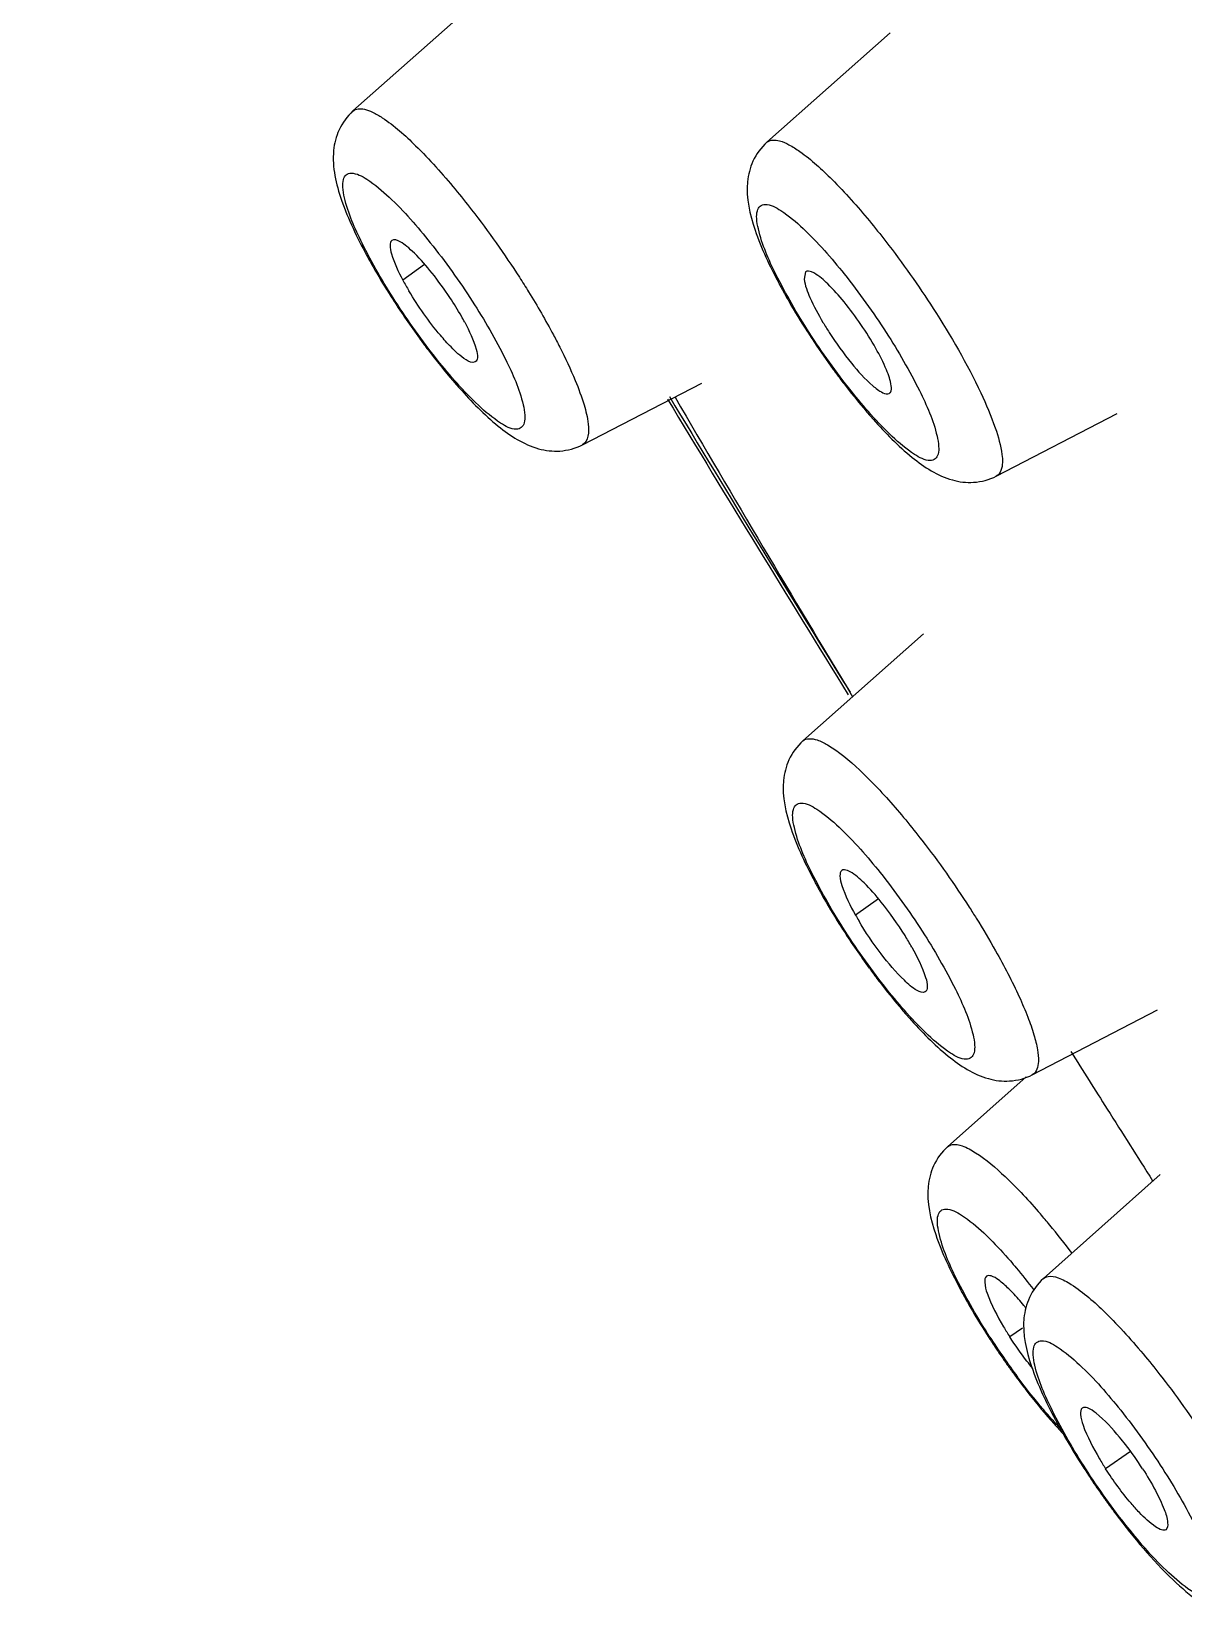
# Model space of a CAD drawing. Extents: x 11391 to 14551, y -233 to 2082.
# Drawn here: x 13439.32 to 13446.34, y 903.89 to 913.55 of the extents above; entities that cross this region are included whole.
import ezdxf

# ---------------------------------------------------------------- set-up
doc = ezdxf.new("R2010")
doc.units = 0
doc.header["$LTSCALE"] = 10
doc.header["$MEASUREMENT"] = 0
doc.layers.get('0').update_dxf_attribs({"linetype": 'CONTINUOUS'})

msp = doc.modelspace()

# ---------------------------------------------------------------- linework, layer by layer
at = {"color": 7, "linetype": 'Continuous'}
for p, q in [((13441.2762, 913.0622), (13442.0428, 913.7443)), ((13443.7993, 912.8714), (13444.5504, 913.5397)), ((13444.0357, 912.0817), (13444.0265, 912.0363)), ((13442.6749, 911.0273), (13443.4021, 911.4034)), ((13445.198, 910.8366), (13445.9353, 911.2179)), ((13444.0188, 909.2216), (13444.7534, 909.8753)), ((13445.4174, 907.1868), (13446.1809, 907.5816)), ((13444.9007, 906.7473), (13445.3793, 907.1731)), ((13445.4847, 905.9438), (13446.1974, 906.5779))]:
    msp.add_line(p, q, dxfattribs=at)
at = {"color": 9, "linetype": 'Continuous'}
for p, q in [((13441.7126, 912.126), (13441.5803, 912.0308)), ((13444.4794, 908.2594), (13444.3399, 908.1591)), ((13445.3574, 905.6413), (13445.2805, 905.5879)), ((13446.0162, 904.89), (13445.8645, 904.7843))]:
    msp.add_line(p, q, dxfattribs=at)
at = {"color": 7, "linetype": 'Continuous'}
for centre, radius, start, end in [((13433.4272, 891.8542), 56.7972, 15.28748, 81.38857), ((13445.3703, 914.3848), 4.5759, 211.78573, 212.79474), ((13443.0583, 912.823), 1.677, 208.18951, 210.758), ((13446.8513, 913.5934), 3.3729, 207.94386, 208.32425), ((13446.9928, 913.6698), 3.5337, 208.32535, 208.85836), ((13445.5317, 914.4894), 4.7684, 212.80056, 216.14769), ((13447.9796, 914.2496), 4.6785, 212.79522, 213.75302), ((13445.8559, 912.7927), 1.9949, 210.72071, 212.8051), ((13445.4149, 914.403), 4.6231, 216.13702, 216.96137), ((13448.0837, 914.3187), 4.8035, 213.74767, 216.13745), ((13447.938, 914.2123), 4.6231, 216.13702, 216.96137), ((13587.0337, 998.0545), 167.9744, 211.093582, 211.81446), ((13564.6861, 982.074), 140.5556, 210.225908, 211.091391), ((13447.0708, 909.9436), 3.3729, 207.94386, 208.32451), ((13445.8611, 909.0168), 1.7463, 209.41769, 210.6698), ((13448.1422, 910.563), 4.6108, 212.24529, 212.79265), ((13448.2743, 910.6489), 4.7684, 212.80056, 216.14769), ((13448.1854, 910.583), 4.6577, 216.13877, 216.66545), ((13448.1083, 910.5257), 4.5617, 216.66609, 216.96376), ((13564.6334, 982.0413), 140.4936, 212.126577, 212.295583), ((13564.6162, 982.0304), 140.4732, 212.295582, 212.506588), ((13447.9538, 907.4699), 3.3742, 207.94391, 208.33177), ((13444.4079, 905.0083), 1.23, 41.24601, 43.66907), ((13444.1429, 904.7748), 1.5832, 39.43803, 41.27759), ((13443.9811, 904.6406), 1.7934, 38.79978, 39.46519), ((13446.9289, 906.6489), 1.9604, 210.65584, 212.768), ((13449.0351, 908.0958), 4.6238, 212.79268, 213.20713), ((13449.1155, 908.1484), 4.72, 213.20733, 213.74927), ((13449.1983, 908.2038), 4.8196, 213.74988, 215.30001), ((13449.1603, 908.1766), 4.7728, 215.29698, 216.13823), ((13449.0394, 908.0882), 4.6231, 216.13702, 216.96137), ((13447.7117, 906.987), 2.8974, 221.74886, 223.47103), ((13448.5375, 906.6662), 3.3738, 207.9439, 208.32954), ((13447.5135, 905.8458), 1.9611, 210.6586, 212.76974), ((13449.6648, 907.3219), 4.6784, 212.79521, 213.75159), ((13449.7823, 907.4003), 4.8196, 213.74989, 215.30001), ((13449.7443, 907.373), 4.7728, 215.29698, 216.13823), ((13449.6234, 907.2846), 4.6231, 216.13702, 216.96137)]:
    msp.add_arc(centre, radius, start, end, dxfattribs=at)
at = {"color": 9, "linetype": 'Continuous'}
for centre, radius, start, end in [((13586.3761, 997.6063), 167.162, 211.076025, 211.79987), ((13442.1396, 903.4684), 4.3935, 39.62848, 40.77958), ((13441.6356, 903.0521), 5.0472, 37.15339, 39.61942), ((13448.8955, 907.9951), 4.4452, 212.78966, 216.62039)]:
    msp.add_arc(centre, radius, start, end, dxfattribs=at)
for points, knots in [([(13441.9315, 948.0111), (13442.3447, 947.9485), (13443.2456, 947.6848), (13444.6436, 947.023), (13446.2138, 946.061), (13447.943, 944.8051), (13449.8177, 943.265), (13452.6114, 940.7377), (13456.3161, 936.9581), (13460.8753, 931.752), (13465.5566, 925.8767), (13470.1912, 919.5419), (13473.1604, 915.1314), (13474.606, 912.8875)], [0, 0, 0, 0, 0.025797, 0.057454, 0.095279, 0.139279, 0.189273, 0.244959, 0.371733, 0.515653, 0.671935, 0.835248, 1, 1, 1, 1]), ([(13439.3177, 947.4138), (13439.4556, 947.494), (13439.7645, 947.6234), (13440.2827, 947.7081), (13440.8617, 947.6909), (13441.7675, 947.5245), (13443.0507, 947.0346), (13444.724, 946.1044), (13446.6038, 944.8036), (13448.6697, 943.1443), (13450.901, 941.1435), (13454.1936, 937.9168), (13458.5049, 933.1916), (13463.7186, 926.8132), (13468.924, 919.7988), (13472.2583, 914.8706), (13473.8804, 912.3528)], [0, 0, 0, 0, 0.009456, 0.019614, 0.030898, 0.043615, 0.074036, 0.11174, 0.156896, 0.209337, 0.268692, 0.334441, 0.48249, 0.647493, 0.822493, 1, 1, 1, 1]), ([(13441.2762, 913.0621), (13441.2938, 913.0777), (13441.3427, 913.0787), (13441.4002, 913.0542), (13441.4356, 913.0338), (13441.4545, 913.0214)], [0, 0, 0, 0, 0.367949, 0.64526, 1, 1, 1, 1]), ([(13441.4545, 913.0214), (13441.5284, 912.9728), (13441.6842, 912.8322), (13441.823, 912.6772), (13441.8994, 912.585)], [0, 0, 0, 0, 0.424932, 1, 1, 1, 1]), ([(13443.7993, 912.8714), (13443.8188, 912.8887), (13443.8751, 912.8862), (13443.9389, 912.8554), (13443.9791, 912.8301), (13444.0006, 912.8149)], [0, 0, 0, 0, 0.357859, 0.638307, 1, 1, 1, 1]), ([(13444.0006, 912.8149), (13444.0711, 912.7649), (13444.2191, 912.6288), (13444.3519, 912.4795), (13444.4242, 912.3921)], [0, 0, 0, 0, 0.432508, 1, 1, 1, 1]), ([(13441.2242, 912.5337), (13441.2193, 912.5546), (13441.213, 912.5914), (13441.2137, 912.64), (13441.2314, 912.6761), (13441.2546, 912.6827), (13441.2651, 912.6829)], [0, 0, 0, 0, 0.365131, 0.631135, 0.820486, 1, 1, 1, 1]), ([(13441.2651, 912.6829), (13441.2994, 912.6833), (13441.3857, 912.6349), (13441.4544, 912.5767), (13441.4967, 912.537)], [0, 0, 0, 0, 0.371634, 1, 1, 1, 1]), ([(13441.8994, 912.585), (13441.9334, 912.5439), (13442.0716, 912.371), (13442.1994, 912.1898), (13442.2904, 912.0486)], [0, 0, 0, 0, 0.241178, 1, 1, 1, 1]), ([(13441.534, 911.9026), (13441.4604, 912.017), (13441.3429, 912.2201), (13441.2464, 912.4372), (13441.2242, 912.5337)], [0, 0, 0, 0, 0.578747, 1, 1, 1, 1]), ([(13441.4967, 912.537), (13441.5876, 912.4516), (13441.7663, 912.2463), (13441.9242, 912.0256), (13442.0035, 911.9026)], [0, 0, 0, 0, 0.460312, 1, 1, 1, 1]), ([(13443.7473, 912.3429), (13443.7424, 912.3638), (13443.7362, 912.4006), (13443.7369, 912.4492), (13443.7545, 912.4853), (13443.7777, 912.492), (13443.7883, 912.4921)], [0, 0, 0, 0, 0.365131, 0.631135, 0.820486, 1, 1, 1, 1]), ([(13443.7883, 912.4921), (13443.8225, 912.4926), (13443.9089, 912.4441), (13443.9775, 912.386), (13444.0198, 912.3463)], [0, 0, 0, 0, 0.371634, 1, 1, 1, 1]), ([(13444.4242, 912.3921), (13444.4581, 912.3511), (13444.5957, 912.1789), (13444.7229, 911.9984), (13444.8135, 911.8578)], [0, 0, 0, 0, 0.241281, 1, 1, 1, 1]), ([(13444.0572, 911.7119), (13443.9835, 911.8262), (13443.8661, 912.0293), (13443.7695, 912.2465), (13443.7473, 912.3429)], [0, 0, 0, 0, 0.578747, 1, 1, 1, 1]), ([(13444.0198, 912.3463), (13444.1107, 912.2608), (13444.2894, 912.0555), (13444.4474, 911.8348), (13444.5266, 911.7119)], [0, 0, 0, 0, 0.460312, 1, 1, 1, 1]), ([(13442.2904, 912.0486), (13442.3095, 912.0189), (13442.3822, 911.9037), (13442.4507, 911.7859), (13442.4983, 911.6969)], [0, 0, 0, 0, 0.259338, 1, 1, 1, 1]), ([(13442.0408, 911.2682), (13441.9499, 911.3537), (13441.7712, 911.559), (13441.6133, 911.7796), (13441.534, 911.9026)], [0, 0, 0, 0, 0.460312, 1, 1, 1, 1]), ([(13442.0035, 911.9026), (13442.0771, 911.7883), (13442.1946, 911.5852), (13442.2911, 911.368), (13442.3134, 911.2716)], [0, 0, 0, 0, 0.578747, 1, 1, 1, 1]), ([(13444.8135, 911.8578), (13444.92, 911.6924), (13445.0586, 911.4551), (13445.1881, 911.1519), (13445.2256, 911.0231), (13445.2325, 910.9674)], [0, 0, 0, 0, 0.596653, 0.829624, 1, 1, 1, 1]), ([(13442.4983, 911.6969), (13442.5113, 911.6725), (13442.5589, 911.5814), (13442.6027, 911.4882), (13442.6313, 911.4187)], [0, 0, 0, 0, 0.269168, 1, 1, 1, 1]), ([(13444.564, 911.0774), (13444.473, 911.1629), (13444.2944, 911.3682), (13444.1364, 911.5889), (13444.0572, 911.7119)], [0, 0, 0, 0, 0.460312, 1, 1, 1, 1]), ([(13444.5266, 911.7119), (13444.6002, 911.5975), (13444.7177, 911.3944), (13444.8142, 911.1772), (13444.8365, 911.0808)], [0, 0, 0, 0, 0.578747, 1, 1, 1, 1]), ([(13442.6313, 911.4187), (13442.6513, 911.3702), (13442.6834, 911.2805), (13442.7159, 911.1582), (13442.7135, 911.0474), (13442.6749, 911.0274)], [0, 0, 0, 0, 0.385609, 0.679921, 1, 1, 1, 1]), ([(13442.2724, 911.1224), (13442.2381, 911.1219), (13442.1518, 911.1703), (13442.0831, 911.2285), (13442.0408, 911.2682)], [0, 0, 0, 0, 0.371634, 1, 1, 1, 1]), ([(13442.3134, 911.2716), (13442.3182, 911.2506), (13442.3245, 911.2139), (13442.3238, 911.1653), (13442.3061, 911.1292), (13442.2829, 911.1225), (13442.2724, 911.1224)], [0, 0, 0, 0, 0.365131, 0.631135, 0.820486, 1, 1, 1, 1]), ([(13444.7955, 910.9316), (13444.7612, 910.9312), (13444.6749, 910.9796), (13444.6062, 911.0378), (13444.564, 911.0774)], [0, 0, 0, 0, 0.371634, 1, 1, 1, 1]), ([(13444.8365, 911.0808), (13444.8413, 911.0599), (13444.8476, 911.0231), (13444.8469, 910.9745), (13444.8292, 910.9384), (13444.806, 910.9317), (13444.7955, 910.9316)], [0, 0, 0, 0, 0.365131, 0.631135, 0.820486, 1, 1, 1, 1]), ([(13445.2325, 910.9674), (13445.2344, 910.9516), (13445.2385, 910.9075), (13445.225, 910.8505), (13445.198, 910.8366)], [0, 0, 0, 0, 0.343027, 1, 1, 1, 1]), ([(13444.0188, 909.2216), (13444.0403, 909.2408), (13444.1044, 909.234), (13444.1748, 909.1963), (13444.2201, 909.1656), (13444.2443, 909.1472)], [0, 0, 0, 0, 0.348859, 0.632233, 1, 1, 1, 1]), ([(13444.2443, 909.1472), (13444.3112, 909.0966), (13444.451, 908.9655), (13444.5775, 908.8224), (13444.6456, 908.74)], [0, 0, 0, 0, 0.439681, 1, 1, 1, 1]), ([(13443.9667, 908.6931), (13443.9619, 908.714), (13443.9556, 908.7508), (13443.9563, 908.7994), (13443.974, 908.8355), (13443.9971, 908.8421), (13444.0077, 908.8423)], [0, 0, 0, 0, 0.365131, 0.631135, 0.820486, 1, 1, 1, 1]), ([(13444.0077, 908.8423), (13444.042, 908.8427), (13444.1283, 908.7943), (13444.197, 908.7361), (13444.2392, 908.6964)], [0, 0, 0, 0, 0.371634, 1, 1, 1, 1]), ([(13444.2766, 908.062), (13444.2029, 908.1764), (13444.0855, 908.3795), (13443.989, 908.5966), (13443.9667, 908.6931)], [0, 0, 0, 0, 0.578747, 1, 1, 1, 1]), ([(13444.2392, 908.6964), (13444.3302, 908.611), (13444.5088, 908.4057), (13444.6668, 908.185), (13444.746, 908.062)], [0, 0, 0, 0, 0.460312, 1, 1, 1, 1]), ([(13444.6456, 908.74), (13444.6793, 908.6991), (13444.8162, 908.5276), (13444.9428, 908.3479), (13445.0329, 908.208)], [0, 0, 0, 0, 0.241398, 1, 1, 1, 1]), ([(13445.0329, 908.208), (13445.0473, 908.1857), (13445.1028, 908.0981), (13445.156, 908.009), (13445.1938, 907.9418)], [0, 0, 0, 0, 0.256059, 1, 1, 1, 1]), ([(13444.7834, 907.4276), (13444.6925, 907.5131), (13444.5138, 907.7184), (13444.3558, 907.939), (13444.2766, 908.062)], [0, 0, 0, 0, 0.460312, 1, 1, 1, 1]), ([(13444.746, 908.062), (13444.8197, 907.9477), (13444.9371, 907.7446), (13445.0337, 907.5274), (13445.0559, 907.431)], [0, 0, 0, 0, 0.578747, 1, 1, 1, 1]), ([(13445.1938, 907.9418), (13445.2454, 907.8504), (13445.3148, 907.7178), (13445.3886, 907.5448), (13445.4268, 907.4375), (13445.4491, 907.3454), (13445.4599, 907.2643), (13445.4436, 907.2002), (13445.4174, 907.1868)], [0, 0, 0, 0, 0.384992, 0.548806, 0.689103, 0.803781, 0.892065, 1, 1, 1, 1]), ([(13445.0559, 907.431), (13445.0607, 907.41), (13445.067, 907.3733), (13445.0663, 907.3247), (13445.0487, 907.2886), (13445.0255, 907.2819), (13445.0149, 907.2818)], [0, 0, 0, 0, 0.365131, 0.631135, 0.820486, 1, 1, 1, 1]), ([(13445.0149, 907.2818), (13444.9806, 907.2813), (13444.8943, 907.3297), (13444.8256, 907.3879), (13444.7834, 907.4276)], [0, 0, 0, 0, 0.371634, 1, 1, 1, 1]), ([(13444.9007, 906.7473), (13444.9086, 906.7543), (13444.9388, 906.7672), (13445.0014, 906.7523), (13445.0456, 906.7278), (13445.0712, 906.7116)], [0, 0, 0, 0, 0.171029, 0.505459, 1, 1, 1, 1]), ([(13445.0712, 906.7116), (13445.1364, 906.67), (13445.2747, 906.5501), (13445.3983, 906.417), (13445.4665, 906.3381)], [0, 0, 0, 0, 0.425743, 1, 1, 1, 1]), ([(13444.8487, 906.2188), (13444.8438, 906.2398), (13444.8376, 906.2765), (13444.8383, 906.3251), (13444.8559, 906.3612), (13444.8791, 906.3679), (13444.8897, 906.368)], [0, 0, 0, 0, 0.365131, 0.631135, 0.820486, 1, 1, 1, 1]), ([(13444.8897, 906.368), (13444.9239, 906.3685), (13445.0103, 906.3201), (13445.0789, 906.2619), (13445.1212, 906.2222)], [0, 0, 0, 0, 0.371634, 1, 1, 1, 1]), ([(13445.1586, 905.5878), (13445.0849, 905.7021), (13444.9675, 905.9052), (13444.8709, 906.1224), (13444.8487, 906.2188)], [0, 0, 0, 0, 0.578747, 1, 1, 1, 1]), ([(13445.1212, 906.2222), (13445.1343, 906.2099), (13445.1906, 906.1551), (13445.2437, 906.0971), (13445.2834, 906.0513)], [0, 0, 0, 0, 0.228537, 1, 1, 1, 1]), ([(13445.2834, 906.0513), (13445.2952, 906.0377), (13445.3439, 905.9806), (13445.3907, 905.9218), (13445.4253, 905.8766)], [0, 0, 0, 0, 0.240705, 1, 1, 1, 1]), ([(13445.4847, 905.9437), (13445.4926, 905.9507), (13445.5228, 905.9637), (13445.5854, 905.9488), (13445.6296, 905.9243), (13445.6552, 905.908)], [0, 0, 0, 0, 0.171029, 0.505459, 1, 1, 1, 1]), ([(13445.6552, 905.908), (13445.7303, 905.8602), (13445.8888, 905.718), (13446.0296, 905.5611), (13446.1074, 905.4672)], [0, 0, 0, 0, 0.422159, 1, 1, 1, 1]), ([(13445.4327, 905.4153), (13445.4278, 905.4362), (13445.4216, 905.473), (13445.4222, 905.5216), (13445.4399, 905.5577), (13445.4631, 905.5643), (13445.4737, 905.5645)], [0, 0, 0, 0, 0.365131, 0.631135, 0.820486, 1, 1, 1, 1]), ([(13445.4737, 905.5645), (13445.5079, 905.5649), (13445.5943, 905.5165), (13445.6629, 905.4583), (13445.7052, 905.4186)], [0, 0, 0, 0, 0.371634, 1, 1, 1, 1]), ([(13445.7426, 904.7842), (13445.6689, 904.8986), (13445.5515, 905.1017), (13445.4549, 905.3188), (13445.4327, 905.4153)], [0, 0, 0, 0, 0.578747, 1, 1, 1, 1]), ([(13445.7052, 905.4186), (13445.7961, 905.3332), (13445.9748, 905.1279), (13446.1327, 904.9072), (13446.212, 904.7842)], [0, 0, 0, 0, 0.460312, 1, 1, 1, 1]), ([(13446.1074, 905.4672), (13446.1414, 905.4261), (13446.2799, 905.253), (13446.4078, 905.0715), (13446.4989, 904.9302)], [0, 0, 0, 0, 0.241146, 1, 1, 1, 1]), ([(13445.5031, 905.1242), (13445.4885, 905.1411), (13445.4279, 905.2125), (13445.3702, 905.2863), (13445.3277, 905.3435)], [0, 0, 0, 0, 0.239302, 1, 1, 1, 1]), ([(13445.5943, 905.0239), (13445.5868, 905.0318), (13445.5558, 905.0646), (13445.5256, 905.0983), (13445.5031, 905.1242)], [0, 0, 0, 0, 0.23997, 1, 1, 1, 1]), ([(13446.2494, 904.1498), (13446.1584, 904.2353), (13445.9798, 904.4406), (13445.8218, 904.6612), (13445.7426, 904.7842)], [0, 0, 0, 0, 0.460312, 1, 1, 1, 1]), ([(13446.212, 904.7842), (13446.2856, 904.6699), (13446.4031, 904.4668), (13446.4996, 904.2496), (13446.5219, 904.1532)], [0, 0, 0, 0, 0.578747, 1, 1, 1, 1]), ([(13446.4809, 904.004), (13446.4466, 904.0035), (13446.3603, 904.0519), (13446.2916, 904.1101), (13446.2494, 904.1498)], [0, 0, 0, 0, 0.371634, 1, 1, 1, 1])]:
    msp.add_open_spline(points, degree=3, knots=knots, dxfattribs=at)
at = {"color": 7, "linetype": 'Continuous'}
for points, knots in [([(13441.2762, 913.0622), (13441.2405, 913.0304), (13441.1848, 912.9542), (13441.1621, 912.8639), (13441.1579, 912.8206)], [0, 0, 0, 0, 0.523602, 1, 1, 1, 1]), ([(13443.7993, 912.8714), (13443.7636, 912.8396), (13443.708, 912.7634), (13443.6852, 912.6731), (13443.681, 912.6299)], [0, 0, 0, 0, 0.523602, 1, 1, 1, 1]), ([(13441.1579, 912.8206), (13441.1481, 912.7192), (13441.2029, 912.4924), (13441.301, 912.2917), (13441.3592, 912.1837)], [0, 0, 0, 0, 0.453737, 1, 1, 1, 1]), ([(13443.681, 912.6299), (13443.6715, 912.5313), (13443.7226, 912.3119), (13443.8163, 912.1172), (13443.8716, 912.0128)], [0, 0, 0, 0, 0.456059, 1, 1, 1, 1]), ([(13441.5126, 912.2724), (13441.5048, 912.266), (13441.4994, 912.2347), (13441.5196, 912.1527), (13441.5528, 912.0823), (13441.5803, 912.0308)], [0, 0, 0, 0, 0.117341, 0.322624, 1, 1, 1, 1]), ([(13441.8671, 911.9246), (13441.833, 911.9761), (13441.7648, 912.0698), (13441.6764, 912.1728), (13441.6076, 912.2352), (13441.5671, 912.2656), (13441.526, 912.2835), (13441.5126, 912.2724)], [0, 0, 0, 0, 0.3631, 0.678746, 0.802526, 0.897647, 1, 1, 1, 1]), ([(13441.3592, 912.1837), (13441.3685, 912.1664), (13441.4073, 912.0958), (13441.4484, 912.0264), (13441.4806, 911.9745)], [0, 0, 0, 0, 0.2429, 1, 1, 1, 1]), ([(13444.089, 912.0731), (13444.0834, 912.0763), (13444.0679, 912.0846), (13444.0449, 912.0894), (13444.0357, 912.0817)], [0, 0, 0, 0, 0.348028, 1, 1, 1, 1]), ([(13444.4632, 911.615), (13444.407, 911.7146), (13444.3141, 911.851), (13444.1826, 911.9991), (13444.119, 912.0558), (13444.089, 912.0731)], [0, 0, 0, 0, 0.576295, 0.825266, 1, 1, 1, 1]), ([(13444.0265, 912.0363), (13444.0313, 911.9978), (13444.0671, 911.907), (13444.1118, 911.8226), (13444.141, 911.7736)], [0, 0, 0, 0, 0.404565, 1, 1, 1, 1]), ([(13441.8739, 911.6236), (13441.8515, 911.6465), (13441.7562, 911.7527), (13441.6737, 911.8703), (13441.6172, 911.9654)], [0, 0, 0, 0, 0.22429, 1, 1, 1, 1]), ([(13441.9572, 911.7745), (13441.9507, 911.7867), (13441.9224, 911.8378), (13441.8917, 911.8875), (13441.8671, 911.9246)], [0, 0, 0, 0, 0.237259, 1, 1, 1, 1]), ([(13443.8979, 911.9642), (13443.9093, 911.9436), (13443.9567, 911.8595), (13444.0072, 911.777), (13444.0468, 911.7156)], [0, 0, 0, 0, 0.24315, 1, 1, 1, 1]), ([(13441.9572, 911.7745), (13441.9854, 911.7218), (13442.0178, 911.6503), (13442.0393, 911.5669), (13442.0294, 911.5366), (13442.0209, 911.532)], [0, 0, 0, 0, 0.688427, 0.888951, 1, 1, 1, 1]), ([(13444.1792, 911.7119), (13444.221, 911.647), (13444.3031, 911.5336), (13444.3968, 911.4284), (13444.4445, 911.3874)], [0, 0, 0, 0, 0.55088, 1, 1, 1, 1]), ([(13441.7209, 911.6233), (13441.7378, 911.6009), (13441.8034, 911.5153), (13441.8723, 911.4322), (13441.9255, 911.3726)], [0, 0, 0, 0, 0.259605, 1, 1, 1, 1]), ([(13442.0209, 911.532), (13442.0041, 911.523), (13441.9394, 911.5568), (13441.902, 911.5949), (13441.8739, 911.6236)], [0, 0, 0, 0, 0.321825, 1, 1, 1, 1]), ([(13444.5572, 911.3874), (13444.5531, 911.4207), (13444.5242, 911.4992), (13444.4871, 911.5725), (13444.4632, 911.615)], [0, 0, 0, 0, 0.40756, 1, 1, 1, 1]), ([(13444.244, 911.4325), (13444.2609, 911.4102), (13444.3266, 911.3246), (13444.3954, 911.2414), (13444.4486, 911.1818)], [0, 0, 0, 0, 0.259605, 1, 1, 1, 1]), ([(13441.9255, 911.3726), (13441.9989, 911.2904), (13442.14, 911.1443), (13442.3165, 911.0284), (13442.407, 911.0034)], [0, 0, 0, 0, 0.539944, 1, 1, 1, 1]), ([(13444.4445, 911.3874), (13444.4635, 911.3712), (13444.491, 911.3482), (13444.5339, 911.3336), (13444.5453, 911.3401)], [0, 0, 0, 0, 0.654681, 1, 1, 1, 1]), ([(13444.5453, 911.3401), (13444.5481, 911.3417), (13444.5605, 911.3542), (13444.5589, 911.3738), (13444.5572, 911.3874)], [0, 0, 0, 0, 0.187393, 1, 1, 1, 1]), ([(13444.4486, 911.1818), (13444.522, 911.0997), (13444.6632, 910.9535), (13444.8397, 910.8377), (13444.9301, 910.8126)], [0, 0, 0, 0, 0.539944, 1, 1, 1, 1]), ([(13442.407, 911.0034), (13442.4489, 910.9918), (13442.5413, 910.9807), (13442.6324, 911.0054), (13442.6749, 911.0273)], [0, 0, 0, 0, 0.476393, 1, 1, 1, 1]), ([(13444.9301, 910.8126), (13444.972, 910.801), (13445.0644, 910.79), (13445.1555, 910.8146), (13445.198, 910.8366)], [0, 0, 0, 0, 0.476393, 1, 1, 1, 1]), ([(13444.0188, 909.2216), (13443.9831, 909.1898), (13443.9274, 909.1136), (13443.9046, 909.0233), (13443.9004, 908.98)], [0, 0, 0, 0, 0.523602, 1, 1, 1, 1]), ([(13443.9004, 908.98), (13443.8909, 908.8815), (13443.942, 908.6621), (13444.0357, 908.4674), (13444.0911, 908.363)], [0, 0, 0, 0, 0.456059, 1, 1, 1, 1]), ([(13444.2552, 908.4319), (13444.2465, 908.4248), (13444.2422, 908.3886), (13444.2677, 908.2969), (13444.3073, 908.217), (13444.3399, 908.1591)], [0, 0, 0, 0, 0.114335, 0.320938, 1, 1, 1, 1]), ([(13444.3075, 908.4238), (13444.302, 908.4268), (13444.2868, 908.4348), (13444.2644, 908.4394), (13444.2552, 908.4319)], [0, 0, 0, 0, 0.346345, 1, 1, 1, 1]), ([(13444.496, 908.2397), (13444.4634, 908.2802), (13444.4053, 908.3461), (13444.3389, 908.4059), (13444.3075, 908.4238)], [0, 0, 0, 0, 0.589761, 1, 1, 1, 1]), ([(13444.1016, 908.3432), (13444.1123, 908.3234), (13444.1572, 908.2421), (13444.205, 908.1624), (13444.2425, 908.1029)], [0, 0, 0, 0, 0.242284, 1, 1, 1, 1]), ([(13444.6826, 907.9651), (13444.6694, 907.9886), (13444.6127, 908.0837), (13444.5486, 908.1745), (13444.496, 908.2397)], [0, 0, 0, 0, 0.24363, 1, 1, 1, 1]), ([(13444.6373, 907.7625), (13444.5857, 907.8118), (13444.4867, 907.9292), (13444.4006, 908.0559), (13444.359, 908.1261)], [0, 0, 0, 0, 0.466732, 1, 1, 1, 1]), ([(13444.6826, 907.9651), (13444.716, 907.9059), (13444.7548, 907.825), (13444.7817, 907.732), (13444.7729, 907.6968), (13444.7637, 907.6914)], [0, 0, 0, 0, 0.689355, 0.891259, 1, 1, 1, 1]), ([(13444.4635, 907.7827), (13444.4803, 907.7603), (13444.546, 907.6747), (13444.6149, 907.5916), (13444.6681, 907.532)], [0, 0, 0, 0, 0.259605, 1, 1, 1, 1]), ([(13444.7637, 907.6914), (13444.7496, 907.6832), (13444.694, 907.7076), (13444.6614, 907.7393), (13444.6373, 907.7625)], [0, 0, 0, 0, 0.326897, 1, 1, 1, 1]), ([(13444.6681, 907.532), (13444.7415, 907.4499), (13444.8826, 907.3037), (13445.0591, 907.1879), (13445.1495, 907.1628)], [0, 0, 0, 0, 0.539944, 1, 1, 1, 1]), ([(13445.1495, 907.1628), (13445.1914, 907.1512), (13445.2839, 907.1401), (13445.375, 907.1648), (13445.4174, 907.1868)], [0, 0, 0, 0, 0.476393, 1, 1, 1, 1]), ([(13444.9007, 906.7473), (13444.865, 906.7156), (13444.8094, 906.6393), (13444.7866, 906.5491), (13444.7824, 906.5058)], [0, 0, 0, 0, 0.523602, 1, 1, 1, 1]), ([(13444.7824, 906.5058), (13444.7729, 906.4072), (13444.824, 906.1878), (13444.9177, 905.9931), (13444.973, 905.8887)], [0, 0, 0, 0, 0.456059, 1, 1, 1, 1]), ([(13445.1376, 905.9577), (13445.1279, 905.9499), (13445.1247, 905.9082), (13445.1564, 905.8053), (13445.2038, 905.7147), (13445.2425, 905.6493)], [0, 0, 0, 0, 0.111527, 0.319032, 1, 1, 1, 1]), ([(13445.2109, 905.9354), (13445.1971, 905.9453), (13445.1763, 905.9606), (13445.145, 905.9637), (13445.1376, 905.9577)], [0, 0, 0, 0, 0.640893, 1, 1, 1, 1]), ([(13445.2976, 905.8576), (13445.2899, 905.8656), (13445.2626, 905.8932), (13445.2335, 905.9193), (13445.2109, 905.9354)], [0, 0, 0, 0, 0.286966, 1, 1, 1, 1]), ([(13445.4847, 905.9438), (13445.449, 905.912), (13445.3933, 905.8358), (13445.3706, 905.7455), (13445.3664, 905.7022)], [0, 0, 0, 0, 0.523602, 1, 1, 1, 1]), ([(13444.9838, 905.8686), (13444.9961, 905.8457), (13445.0482, 905.7518), (13445.1041, 905.66), (13445.1482, 905.5915)], [0, 0, 0, 0, 0.241711, 1, 1, 1, 1]), ([(13445.3664, 905.7022), (13445.3569, 905.6037), (13445.408, 905.3843), (13445.5017, 905.1895), (13445.557, 905.0852)], [0, 0, 0, 0, 0.456059, 1, 1, 1, 1]), ([(13445.4201, 905.396), (13445.408, 905.4108), (13445.3586, 905.4727), (13445.313, 905.5374), (13445.2805, 905.5879)], [0, 0, 0, 0, 0.241793, 1, 1, 1, 1]), ([(13445.3454, 905.3085), (13445.3623, 905.2861), (13445.4279, 905.2005), (13445.4968, 905.1173), (13445.55, 905.0577)], [0, 0, 0, 0, 0.259605, 1, 1, 1, 1]), ([(13445.7215, 905.1542), (13445.7119, 905.1463), (13445.7088, 905.1046), (13445.7404, 905.0017), (13445.7878, 904.9111), (13445.8265, 904.8458)], [0, 0, 0, 0, 0.111779, 0.319255, 1, 1, 1, 1]), ([(13445.9498, 904.9767), (13445.9065, 905.0294), (13445.8437, 905.0957), (13445.7671, 905.1544), (13445.73, 905.1611), (13445.7215, 905.1542)], [0, 0, 0, 0, 0.685016, 0.890441, 1, 1, 1, 1]), ([(13445.5677, 905.0652), (13445.5801, 905.0423), (13445.6321, 904.9483), (13445.688, 904.8564), (13445.7322, 904.7879)], [0, 0, 0, 0, 0.241704, 1, 1, 1, 1]), ([(13446.09, 904.7842), (13446.0573, 904.8348), (13446.0114, 904.8998), (13445.962, 904.9619), (13445.9498, 904.9767)], [0, 0, 0, 0, 0.758232, 1, 1, 1, 1]), ([(13446.0701, 904.5177), (13446.0526, 904.5361), (13445.9779, 904.62), (13445.9116, 904.7113), (13445.8645, 904.7843)], [0, 0, 0, 0, 0.226232, 1, 1, 1, 1]), ([(13446.09, 904.7842), (13446.1177, 904.7412), (13446.1657, 904.6616), (13446.2181, 904.5484), (13446.2449, 904.4731), (13446.2427, 904.4202), (13446.2304, 904.4126)], [0, 0, 0, 0, 0.37573, 0.686092, 0.894602, 1, 1, 1, 1]), ([(13445.9294, 904.5049), (13446.0352, 904.3643), (13446.1938, 904.1741), (13446.4293, 903.9689), (13446.5517, 903.9027), (13446.6155, 903.885)], [0, 0, 0, 0, 0.563793, 0.78802, 1, 1, 1, 1]), ([(13446.2304, 904.4126), (13446.2234, 904.4083), (13446.1987, 904.4113), (13446.1435, 904.4456), (13446.1005, 904.4858), (13446.0701, 904.5177)], [0, 0, 0, 0, 0.124527, 0.33272, 1, 1, 1, 1])]:
    msp.add_open_spline(points, degree=3, knots=knots, dxfattribs=at)

doc.saveas('drawing.dxf')
